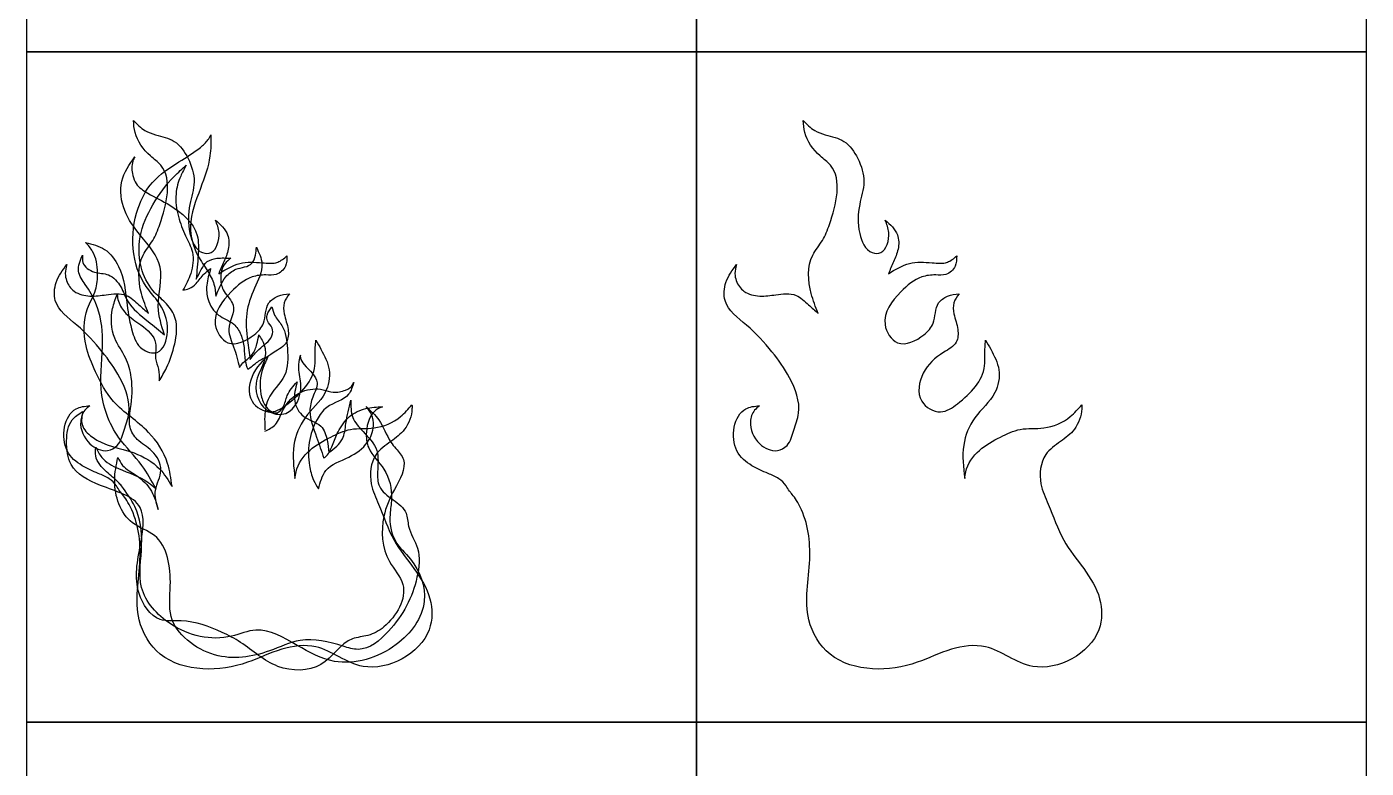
# Model space of a CAD drawing. Header units: millimetres. Extents: x 212 to 5793, y -739 to 2772.
# Drawn here: x 3973.8 to 4363.5, y -362.3 to -146.7 of the extents above; entities that cross this region are included whole.
import ezdxf

# ---------------------------------------------------------------- set-up
doc = ezdxf.new("R2010")
doc.units = ezdxf.units.MM
for name, color, linetype in [('Layer1', 6, 'Continuous'), ('Layer2', 2, 'Continuous'), ('Layer3', 5, 'Continuous'), ('Layer4', 4, 'Continuous'), ('Layer5', 3, 'Continuous')]:
    doc.layers.add(name, color=color, linetype=linetype)

msp = doc.modelspace()

# ---------------------------------------------------------------- linework, layer by layer
at = {"layer": 'Layer1'}
msp.add_open_spline([(4061.71, -270.51), (4061.58, -269.32), (4061.28, -266.67), (4059.68, -261.84), (4054, -260.81), (4051.01, -255.38), (4051.95, -251.82), (4052.44, -249.97), (4051.31, -251.22), (4049.37, -253.39), (4048.86, -256.95), (4046.56, -259.65), (4043.3, -257.66), (4041.45, -253.32), (4041.56, -247.67), (4043.3, -244.01), (4043.96, -242.61), (4043.31, -242.85), (4041.61, -243.47), (4039.82, -245.02), (4038.5, -245.97), (4038.07, -246.28), (4037.78, -245.46), (4037.07, -243.42), (4037.16, -239.92), (4036.3, -236.21), (4033.95, -232.43), (4029.1, -230.99), (4026.27, -226.46), (4025.9, -221.51), (4026.79, -218.6), (4027.28, -217.02), (4026.62, -217.49), (4024.97, -218.67), (4023.48, -221.18), (4021.29, -222.9), (4019.82, -223.15), (4019.22, -223.26), (4020.07, -221.7), (4021.9, -218.32), (4022.65, -212.4), (4019.71, -207.27), (4017.64, -201.74), (4016.75, -195.69), (4018.18, -190.59), (4019.61, -187.99), (4020.18, -186.95), (4019, -187.99), (4015.22, -191.32), (4010.22, -198.12), (4006.02, -207.53), (4006.47, -217.02), (4010.17, -223.68), (4014.68, -227.12), (4017.92, -232.11), (4017.04, -239), (4015.08, -245.05), (4013.05, -248.43), (4012.29, -249.69), (4012.32, -248.52), (4012.37, -246.29), (4010.77, -242.83), (4012.2, -237.7), (4007.32, -233.39), (4002.75, -230.64), (4000.45, -227.22), (4000.16, -225.18), (4000.06, -224.52), (3999.56, -225.86), (3998.06, -229.9), (3998.42, -236.93), (4002.8, -242.61), (4004.71, -249.68), (4004.33, -256.43), (4003.14, -262.77), (4005.97, -267.35), (4010.69, -269.67), (4013.99, -275.67), (4010.39, -281.27), (4011.49, -285.16), (4012.02, -287.03), (4011.5, -285.21), (4010.38, -281.33), (4006.28, -277.15), (4001.84, -275.08), (4000.69, -272.73), (4000.29, -271.9), (3999.83, -274.1), (3998.49, -280.61), (4001.88, -291.01), (4014.32, -294.74), (4016.21, -307.3), (4014.24, -321.06), (4028.07, -331.79), (4042.5, -329.5), (4054.2, -323.74), (4063.17, -325.92), (4072.17, -328.84), (4081.81, -320.75), (4087.25, -310.21), (4088.55, -298.54), (4084.63, -293.1), (4084.58, -287.36), (4080.36, -284.15), (4075.86, -281.08), (4075.76, -275.41), (4076.48, -269.46), (4072.04, -264.8), (4068.03, -260.55), (4068.09, -257.04), (4068.12, -255.31), (4067.55, -257.51), (4066.6, -261.18), (4066.14, -267.17), (4063.28, -269.33), (4061.71, -270.51)], degree=3, knots=[0, 0, 0, 0, 3.375201, 7.529173, 12.855339, 17.631613, 22.827219, 22.827219, 22.827219, 27.366572, 30.660267, 32.884442, 35.678193, 39.127715, 46.101529, 50.397008, 50.397008, 50.397008, 52.325213, 55.410056, 56.87162, 56.87162, 56.87162, 59.281532, 62.838327, 66.468617, 69.822868, 74.622497, 79.716199, 83.56891, 88.125675, 88.125675, 88.125675, 90.360038, 93.723252, 96.116643, 97.809718, 97.809718, 97.809718, 102.752938, 108.524921, 113.326998, 118.820914, 125.009905, 129.925574, 133.237998, 133.237998, 133.237998, 137.595177, 147.244879, 156.514004, 165.737453, 172.553321, 176.919887, 181.477457, 188.334308, 195.16853, 199.246893, 199.246893, 199.246893, 202.464437, 205.389799, 209.527321, 215.880461, 220.989542, 224.841267, 226.691807, 226.691807, 226.691807, 230.66541, 238.704998, 244.774965, 250.242067, 258.639215, 263.646888, 267.482707, 272.540376, 278.247035, 283.847766, 289.065187, 289.065187, 289.065187, 294.267131, 300.160745, 304.787025, 307.289479, 307.289479, 307.289479, 313.57691, 325.924403, 332.789939, 347.001574, 355.314514, 370.922727, 385.821518, 394.513053, 406.240506, 410.332675, 419.930524, 436.354124, 444.175625, 450.602995, 454.156231, 459.195862, 464.398999, 468.286501, 474.056724, 480.370933, 485.109322, 489.729862, 489.729862, 489.729862, 496.120389, 500.397595, 505.573236, 505.573236, 505.573236, 505.573236], dxfattribs=at)
at = {"layer": 'Layer2'}
msp.add_open_spline([(4060.2, -272.13), (4059.53, -270.11), (4058.06, -265.61), (4055.6, -259.61), (4056.81, -254.3), (4059.52, -249.34), (4055.26, -246.11), (4053.33, -243.41), (4053.38, -242.38), (4053.39, -242.14), (4053.16, -243.4), (4052.59, -246.4), (4054.51, -252.15), (4051.16, -259.92), (4042.5, -259.14), (4039, -250.9), (4042.8, -245.24), (4043.48, -240.71), (4042.45, -237.97), (4041.62, -236.78), (4041.29, -236.3), (4041.14, -237.17), (4040.81, -239.14), (4039.54, -242.45), (4036.86, -243.96), (4035.86, -245.45), (4035.64, -245.78), (4035.17, -243.77), (4034.32, -240.04), (4031.4, -234.18), (4035.56, -228.01), (4030.91, -224.1), (4029.89, -219.76), (4030.7, -215.92), (4032.54, -214.48), (4033.14, -214.01), (4031.8, -213.92), (4029.49, -213.77), (4025.94, -214.71), (4024.43, -217.52), (4023.49, -219.29), (4023.06, -220.1), (4023.27, -217.78), (4023.65, -213.58), (4024.01, -205.07), (4016.72, -198.83), (4009.84, -195.77), (4005.66, -192.98), (4004.36, -189.44), (4004.16, -186.56), (4005, -184.89), (4005.2, -184.48), (4003.62, -186.75), (4000.37, -191.42), (4001.66, -200.55), (4007.13, -207.95), (4014.69, -216.33), (4010.92, -227.2), (4012.98, -233.59), (4013.86, -236.3), (4012.3, -235), (4008.58, -231.9), (4003.22, -227.82), (4001.4, -222.07), (3997.99, -218.28), (3993.37, -218.5), (3989.84, -216.07), (3989.94, -213.84), (3989.97, -213.12), (3989.31, -214.69), (3988.04, -217.71), (3991.28, -222.24), (3994.95, -228.27), (3996.52, -239.05), (3994.12, -252.31), (3998.93, -265.59), (4007.14, -273.27), (4010.08, -278.67), (4011.33, -280.97), (4010.61, -280.34), (4007.47, -277.61), (4001.55, -275.96), (3995.76, -272.81), (3994.36, -269.98), (3993.84, -268.92), (3993.77, -269.79), (3993.53, -272.58), (3996.69, -276.09), (3999.73, -278.34), (4001.04, -279.84), (4001.35, -280.21), (4002.78, -282.15), (4006.46, -287.14), (4007.89, -297.69), (4005.24, -310.51), (4016.11, -322.75), (4029.98, -325.91), (4042.22, -320.46), (4052.26, -326.59), (4064.99, -333.54), (4081.35, -328.68), (4091.83, -314.84), (4087.32, -302.47), (4080.1, -296.44), (4079.07, -289.5), (4080.41, -282.59), (4078.72, -275.24), (4072.96, -270.34), (4072.22, -263.77), (4073.82, -258.63), (4076.64, -257.45), (4077.26, -257.19), (4075.63, -257.25), (4072.23, -257.37), (4067.3, -259.75), (4064.39, -264.06), (4062.8, -268.1), (4061.71, -270.98), (4060.49, -271.91), (4060.2, -272.13)], degree=3, knots=[0, 0, 0, 0, 6.45362, 14.332581, 18.443809, 22.792013, 29.263753, 31.623852, 32.317985, 32.317985, 32.317985, 36.077152, 41.329729, 50.476662, 55.012232, 64.319351, 70.700888, 74.897221, 77.482566, 79.243301, 79.243301, 79.243301, 81.903568, 85.249926, 89.433044, 90.615788, 90.615788, 90.615788, 96.83973, 102.179378, 109.257094, 114.087335, 117.83854, 122.469624, 124.737689, 124.737689, 124.737689, 128.778406, 131.730828, 135.035412, 137.807285, 137.807285, 137.807285, 144.838836, 150.5676, 162.425243, 169.732667, 174.093043, 176.658879, 180.845673, 182.22022, 182.22022, 182.22022, 190.273954, 198.82821, 207.445733, 218.289723, 229.747262, 238.201754, 238.201754, 238.201754, 244.349277, 252.862184, 257.356486, 262.390712, 266.52425, 270.884626, 272.982671, 272.982671, 272.982671, 277.749576, 282.118619, 288.367954, 299.290315, 313.531592, 328.543482, 339.051045, 346.877913, 346.877913, 346.877913, 349.738954, 359.266875, 365.113023, 368.591723, 368.591723, 368.591723, 371.149103, 376.799415, 381.300528, 382.746601, 382.746601, 382.746601, 389.891062, 401.15136, 413.563374, 427.133337, 445.218472, 452.530331, 465.295225, 477.112568, 495.718606, 510.781202, 523.607987, 530.532753, 538.443932, 542.898912, 551.822709, 559.449673, 564.151449, 571.195537, 573.178213, 573.178213, 573.178213, 578.044512, 583.322326, 588.875649, 593.104804, 596.583874, 597.668231, 597.668231, 597.668231, 597.668231], dxfattribs=at)
at = {"layer": 'Layer3'}
for points in [[(3973.78, 40.89), (4168.66, 40.89), (4168.66, -153.99), (3973.78, -153.99)], [(4168.66, 40.89), (4363.54, 40.89), (4363.54, -153.99), (4168.66, -153.99)]]:
    msp.add_lwpolyline(points, close=True, dxfattribs=at)
msp.add_open_spline([(4043.09, -264.3), (4044.22, -263.76), (4046.77, -262.54), (4048.3, -257.02), (4053.04, -252.27), (4059.11, -251.65), (4063.13, -253.32), (4066.23, -252.59), (4068.44, -251.38), (4068.83, -250.34), (4068.91, -250.11), (4068.54, -251.38), (4067.44, -255.11), (4061.33, -256.2), (4057.6, -261.53), (4055.55, -267.4), (4055.74, -273.54), (4056.86, -278.15), (4058.17, -280.23), (4058.7, -281.07), (4059.19, -279.1), (4060.34, -274.48), (4067.51, -272.26), (4072.99, -268.39), (4074.97, -263.36), (4074.43, -259.48), (4073.13, -257.87), (4072.55, -257.14), (4073.88, -258.36), (4077.05, -261.24), (4078.6, -266.22), (4080.67, -268.71), (4081.18, -269.32), (4082.08, -270.35), (4085.09, -273.82), (4080.46, -281.26), (4076.61, -290.2), (4077.23, -301.08), (4086.03, -309.98), (4080.19, -320.21), (4073.39, -323.95), (4065.82, -324.42), (4060.42, -334.35), (4045.79, -334.1), (4038.11, -326.58), (4028.78, -321.76), (4020.96, -318.85), (4010.99, -320.09), (4004.3, -309.74), (4006.69, -298.87), (4009.02, -284.09), (3995.75, -280.84), (3986.08, -275.71), (3985.07, -267.39), (3985.92, -261.21), (3988.89, -259.29), (3990.03, -258.55), (3989.8, -259.86), (3989.28, -262.77), (3994.89, -268.49), (4003.82, -269.37), (4012.3, -274.26), (4014.94, -278.56), (4016.04, -280.35), (4015.73, -278.08), (4014.95, -272.3), (4009.15, -263.19), (3999.02, -257.23), (3993.94, -247.66), (3990.25, -238.77), (3990.18, -229.89), (3994.13, -223.6), (3994.59, -217.79), (3993.82, -212.68), (3991.64, -210.22), (3990.89, -209.39), (3992.84, -209.88), (3996.92, -210.89), (4002, -217.69), (4002.67, -226.54), (4004.07, -234.67), (4006.34, -240.65), (4013.09, -242.58), (4015.87, -233.79), (4012.83, -227.2), (4004.24, -217.98), (4003.48, -203.5), (4010.02, -191.14), (4017.46, -186.29), (4023.22, -182.81), (4026.33, -180.02), (4027.1, -178.62), (4027.37, -178.12), (4027.36, -180.17), (4027.34, -185.52), (4024.2, -194.15), (4020.32, -203.74), (4022.66, -212.45), (4026.29, -217.34), (4028.42, -221.24), (4028.7, -223.88), (4028.83, -225.06), (4029.6, -223.03), (4030.82, -219.86), (4034.78, -216.57), (4039.25, -216.62), (4040.4, -213.18), (4040.54, -211.58), (4040.6, -210.81), (4041.35, -212.41), (4043.21, -216.35), (4039.75, -222.81), (4037.28, -230.01), (4037.79, -237.18), (4038.51, -241.59), (4038.8, -243.4), (4039.59, -242.38), (4041.48, -239.95), (4045.15, -237.89), (4045.56, -234.05), (4043.62, -232.6), (4043.59, -230.09), (4044.51, -228.87), (4045.09, -228.11), (4045.3, -228.96), (4045.82, -231), (4049.06, -234.23), (4049.73, -240.57), (4049.9, -248.75), (4043.47, -253.88), (4042.9, -259.91), (4043.04, -262.87), (4043.09, -263.89)], degree=3, knots=[0, 0, 0, 0, 3.597141, 8.140311, 16.165108, 22.230122, 25.248759, 28.874943, 31.492255, 32.189143, 32.189143, 32.189143, 35.948565, 43.301516, 47.870578, 54.943728, 61.635877, 66.017637, 68.973846, 68.973846, 68.973846, 74.693279, 82.460239, 89.375308, 94.450165, 97.795626, 100.566991, 100.566991, 100.566991, 105.914391, 113.236874, 115.598199, 115.598199, 115.598199, 119.467865, 128.571209, 136.991267, 150.167595, 157.919138, 171.450017, 176.716404, 181.335442, 193.115628, 205.628638, 218.570157, 224.683016, 237.060959, 243.180917, 252.895242, 267.295369, 277.904857, 291.047314, 301.572895, 308.527149, 314.836598, 318.763318, 318.763318, 318.763318, 322.544482, 327.197323, 340.261796, 349.012254, 355.263081, 355.263081, 355.263081, 362.10095, 372.668985, 386.259054, 396.324118, 404.36963, 415.277494, 421.135743, 426.110766, 432.526408, 435.840445, 435.840445, 435.840445, 441.726291, 448.127437, 459.586774, 467.737807, 473.2717, 477.749081, 484.573223, 494.08613, 499.261185, 522.077626, 530.730376, 540.468916, 548.006819, 551.089785, 552.784587, 552.784587, 552.784587, 558.895023, 568.736336, 580.156934, 589.003757, 594.164429, 598.519359, 602.055208, 602.055208, 602.055208, 608.42475, 612.05813, 617.025297, 619.563289, 621.906537, 621.906537, 621.906537, 626.961636, 634.408682, 642.021217, 649.946574, 655.469005, 655.469005, 655.469005, 659.339564, 664.747898, 667.025269, 669.524752, 671.165678, 673.97716, 673.97716, 673.97716, 676.567724, 680.229204, 687.093542, 694.981632, 703.429504, 709.250672, 712.346756, 712.346756, 712.346756, 712.346756], dxfattribs=at)
at = {"layer": 'Layer4'}
for points in [[(3973.78, -153.99), (4168.66, -153.99), (4168.66, -348.87), (3973.78, -348.87)], [(4168.66, -153.99), (4363.54, -153.99), (4363.54, -348.87), (4168.66, -348.87)]]:
    msp.add_lwpolyline(points, close=True, dxfattribs=at)
for points in [[(4085.87, -256.61), (4084.83, -257.83), (4081.96, -261.18), (4075.39, -263.91), (4068.11, -263.14), (4061.85, -266.11), (4055.79, -269.41), (4052.26, -274.26), (4051.9, -277.37), (4051.82, -278.02), (4051.43, -274.79), (4050.7, -268.66), (4054.29, -259.69), (4060.98, -254.39), (4062.54, -246.36), (4059.93, -241.42), (4058.4, -238.68), (4057.91, -237.8), (4057.78, -239.19), (4057.56, -241.68), (4058.02, -248.81), (4052.12, -254.74), (4044.77, -259.9), (4037.44, -255.67), (4039.09, -246.56), (4044.36, -241.9), (4049.82, -239.08), (4050.07, -234.24), (4048.61, -230.76), (4048.32, -226.87), (4049.59, -225.14), (4050.19, -224.31), (4049.06, -224.46), (4046.85, -224.76), (4042.99, -227.37), (4043.53, -232.69), (4039.34, -237.23), (4032.22, -240.68), (4026.57, -231.65), (4032.39, -224.16), (4038.08, -219.35), (4043.01, -218.69), (4046.63, -219.13), (4049.43, -216.62), (4049.47, -214.36), (4049.49, -213.33), (4048.63, -214.05), (4046.58, -215.76), (4041.56, -215.2), (4035.53, -214.86), (4031.62, -217.26), (4029.62, -218.49), (4030.12, -217.33), (4031.12, -215), (4032.72, -211.4), (4032.7, -206.47), (4030.15, -204.2), (4028.69, -202.91), (4029.15, -204.1), (4030.05, -206.42), (4029.52, -209.83), (4027.84, -212.78), (4023.15, -212.51), (4020.54, -205.98), (4020.78, -198.93), (4023.21, -191.67), (4021.13, -185.05), (4017.27, -179.46), (4012.02, -178.36), (4007.7, -176.92), (4005.86, -175.03), (4004.81, -173.95), (4004.9, -175.12), (4005.21, -179.02), (4008.52, -183.52), (4016.73, -189.4), (4013.9, -200.62), (4010.69, -208.94), (4005.86, -214.5), (4006.3, -222.86), (4008.44, -228.15), (4009.2, -230.03), (4008.26, -229.21), (4006.2, -227.4), (4002.61, -223.9), (3997.15, -224.55), (3992.21, -225.29), (3987.54, -224.23), (3985.36, -221.11), (3984.8, -218.25), (3985.21, -216.7), (3985.44, -215.83), (3984.23, -217.45), (3981.96, -220.51), (3981.3, -228.14), (3989.12, -233.57), (3995.54, -240.68), (4001.43, -248.85), (4004.6, -257.4), (4001.99, -263.82), (4000.96, -268.32), (3996.58, -270.71), (3991.2, -268.11), (3988.75, -262.68), (3990.16, -258.46), (3991.58, -257.31), (3992.08, -256.91), (3990.68, -257.03), (3984.93, -257.54), (3983.08, -269.25), (3989.56, -274.38), (3994.05, -276.37), (3997.66, -277.86), (3999.76, -279.78), (4000.61, -281.5), (4001.22, -282.17), (4001.41, -282.38), (4002.04, -283.07), (4006.09, -289.3), (4007.67, -302.27), (4004.16, -317.45), (4012.01, -330.76), (4025.06, -334.39), (4037.44, -332.33), (4047.44, -327.23), (4059.95, -325.57), (4072.67, -337.32), (4092.04, -327.01), (4091.77, -308.74), (4080.86, -299.04), (4076.97, -287), (4073.19, -279.11), (4074.06, -271.23), (4079.65, -267.35), (4084.35, -263.89), (4085.93, -259.5), (4085.88, -257.01), (4085.87, -256.61)], [(4280.75, -256.61), (4279.71, -257.83), (4276.84, -261.18), (4270.27, -263.91), (4262.99, -263.14), (4256.73, -266.11), (4250.67, -269.41), (4247.14, -274.26), (4246.78, -277.37), (4246.7, -278.02), (4246.31, -274.79), (4245.58, -268.66), (4249.17, -259.69), (4255.86, -254.39), (4257.42, -246.36), (4254.81, -241.42), (4253.28, -238.68), (4252.79, -237.8), (4252.66, -239.19), (4252.44, -241.68), (4252.9, -248.81), (4247, -254.74), (4239.65, -259.9), (4232.32, -255.67), (4233.97, -246.56), (4239.24, -241.9), (4244.7, -239.08), (4244.95, -234.24), (4243.49, -230.76), (4243.2, -226.87), (4244.47, -225.14), (4245.07, -224.31), (4243.94, -224.46), (4241.73, -224.76), (4237.87, -227.37), (4238.41, -232.69), (4234.22, -237.23), (4227.1, -240.68), (4221.45, -231.65), (4227.27, -224.16), (4232.96, -219.35), (4237.89, -218.69), (4241.51, -219.13), (4244.31, -216.62), (4244.35, -214.36), (4244.37, -213.33), (4243.51, -214.05), (4241.46, -215.76), (4236.45, -215.2), (4230.41, -214.86), (4226.5, -217.26), (4224.5, -218.49), (4225, -217.33), (4226, -215), (4227.6, -211.4), (4227.58, -206.47), (4225.03, -204.2), (4223.57, -202.91), (4224.03, -204.1), (4224.93, -206.42), (4224.4, -209.83), (4222.72, -212.78), (4218.03, -212.51), (4215.42, -205.98), (4215.66, -198.93), (4218.09, -191.67), (4216.01, -185.05), (4212.15, -179.46), (4206.9, -178.36), (4202.58, -176.92), (4200.74, -175.03), (4199.69, -173.95), (4199.78, -175.12), (4200.09, -179.02), (4203.4, -183.52), (4211.61, -189.4), (4208.78, -200.62), (4205.57, -208.94), (4200.74, -214.5), (4201.18, -222.86), (4203.32, -228.15), (4204.08, -230.03), (4203.14, -229.21), (4201.08, -227.4), (4197.49, -223.9), (4192.03, -224.55), (4187.09, -225.29), (4182.42, -224.23), (4180.24, -221.11), (4179.68, -218.25), (4180.09, -216.7), (4180.32, -215.83), (4179.11, -217.45), (4176.84, -220.51), (4176.18, -228.14), (4184, -233.57), (4190.42, -240.68), (4196.31, -248.85), (4199.48, -257.4), (4196.87, -263.82), (4195.84, -268.32), (4191.46, -270.71), (4186.08, -268.11), (4183.63, -262.68), (4185.05, -258.46), (4186.46, -257.31), (4186.96, -256.91), (4185.56, -257.03), (4179.81, -257.54), (4177.96, -269.25), (4184.44, -274.38), (4188.94, -276.37), (4192.54, -277.86), (4194.64, -279.78), (4195.49, -281.5), (4196.1, -282.17), (4196.29, -282.38), (4196.92, -283.07), (4200.97, -289.3), (4202.55, -302.27), (4199.04, -317.45), (4206.89, -330.76), (4219.94, -334.39), (4232.32, -332.33), (4242.32, -327.23), (4254.83, -325.57), (4267.55, -337.32), (4286.92, -327.01), (4286.65, -308.74), (4275.74, -299.04), (4271.85, -287), (4268.07, -279.11), (4268.94, -271.23), (4274.53, -267.35), (4279.23, -263.89), (4280.81, -259.5), (4280.76, -257.01), (4280.75, -256.61)]]:
    msp.add_open_spline(points, degree=3, knots=[0, 0, 0, 0, 4.786348, 13.167637, 20.010532, 26.213152, 33.419622, 40.830632, 42.782827, 42.782827, 42.782827, 52.434817, 61.089395, 70.384965, 77.168705, 83.563039, 86.619335, 86.619335, 86.619335, 90.831292, 94.117635, 107.651725, 113.10522, 119.431505, 127.583174, 136.082544, 140.781043, 144.442739, 149.14086, 152.400316, 155.403683, 155.403683, 155.403683, 158.83853, 162.098275, 168.175203, 172.480505, 180.471211, 186.881826, 197.473967, 204.954641, 209.020616, 212.003674, 215.591032, 218.603266, 218.603266, 218.603266, 221.845204, 226.327723, 232.861723, 239.7053, 239.7053, 239.7053, 243.466072, 247.331819, 251.534066, 257.100688, 257.100688, 257.100688, 260.854441, 264.407595, 267.342315, 269.865981, 276.569056, 284.980048, 291.633813, 298.683418, 305.062087, 310.827603, 314.142724, 318.582973, 318.582973, 318.582973, 322.072264, 330.237552, 334.273806, 351.48568, 356.590899, 361.723525, 372.854543, 379.002842, 379.002842, 379.002842, 382.787391, 387.329796, 393.221314, 397.909689, 402.699412, 406.512998, 408.602741, 411.260899, 411.260899, 411.260899, 417.283065, 422.617401, 432.086571, 442.82702, 451.957266, 462.565276, 467.713022, 472.52405, 475.701905, 481.204575, 488.199544, 491.688891, 493.606588, 493.606588, 493.606588, 497.62139, 510.170839, 516.317375, 521.513122, 524.976513, 527.943201, 529.806979, 530.657614, 530.657614, 530.657614, 535.875454, 551.538479, 569.075417, 580.781058, 593.822251, 606.994295, 617.645869, 627.625156, 642.501116, 664.460808, 673.468553, 693.464398, 704.82164, 711.118035, 719.766448, 725.473756, 730.846556, 737.142947, 738.327767, 738.327767, 738.327767, 738.327767], dxfattribs=at)
at = {"layer": 'Layer5'}
for points in [[(3973.78, -348.87), (4168.66, -348.87), (4168.66, -543.75), (3973.78, -543.75)], [(4168.66, -348.87), (4363.54, -348.87), (4363.54, -543.75), (4168.66, -543.75)]]:
    msp.add_lwpolyline(points, close=True, dxfattribs=at)

doc.saveas('drawing.dxf')
